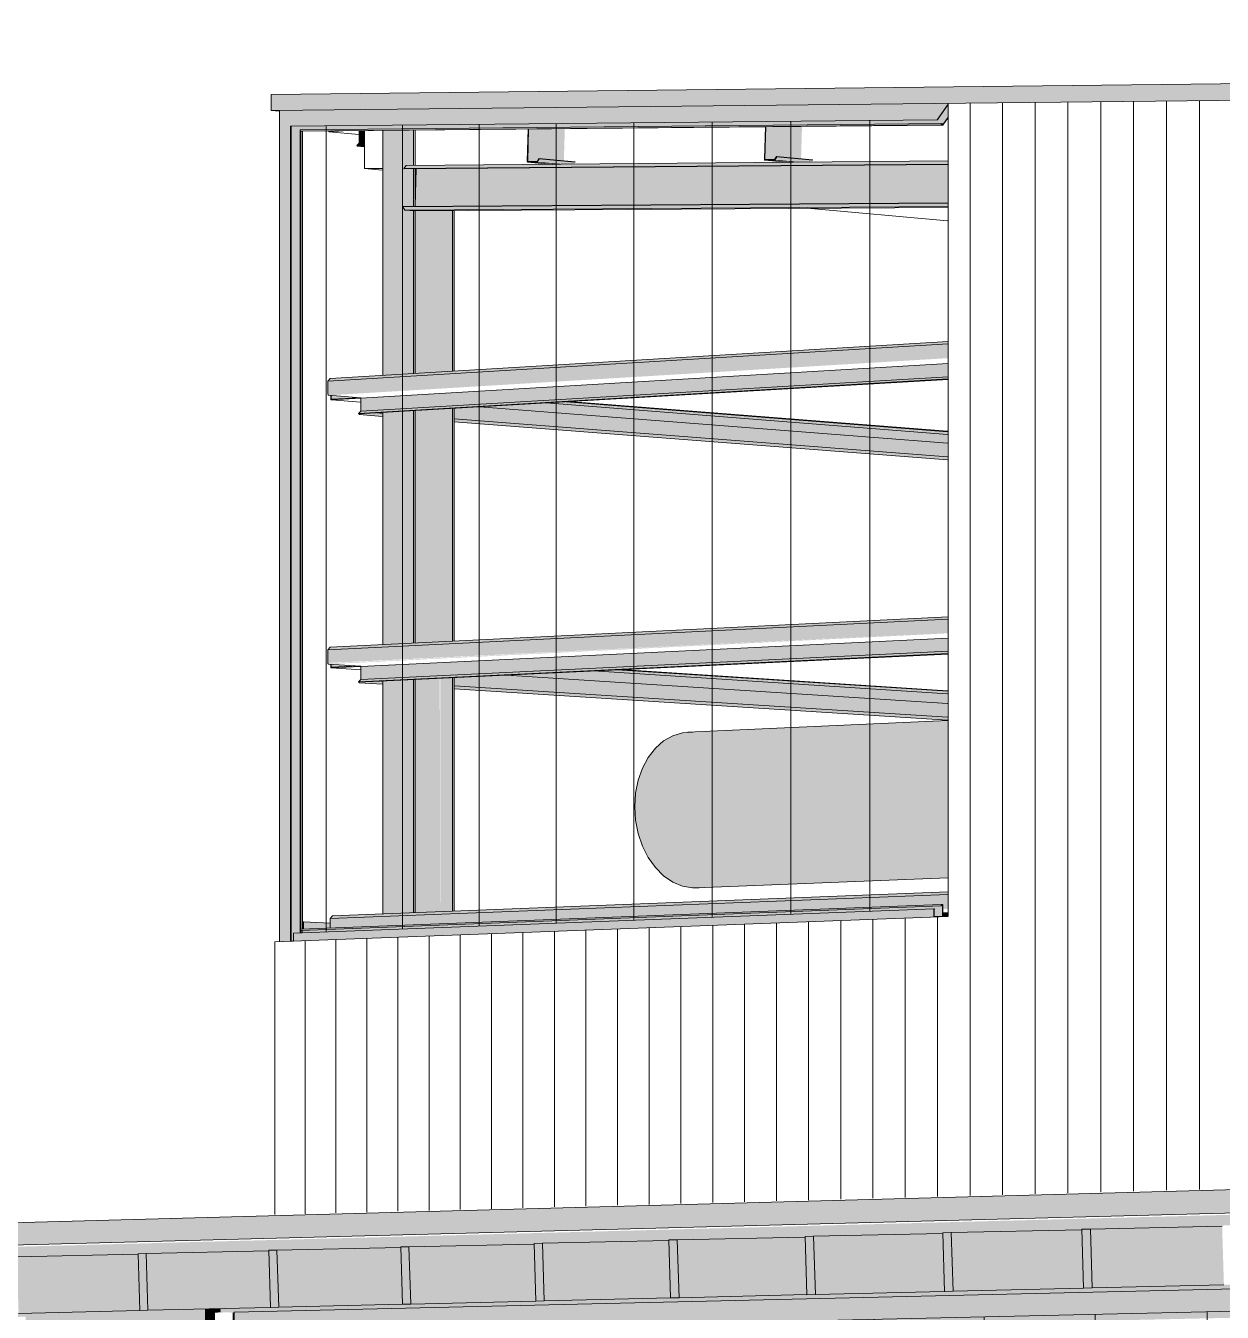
# Model space of a CAD drawing. Header units: inches. Extents: x 31213 to 31218, y -65 to 66.
# Drawn here: x 31213.5031 to 31213.5711, y 66.034 to 66.1072 of the extents above; entities that cross this region are included whole.
import ezdxf

# ---------------------------------------------------------------- set-up
doc = ezdxf.new("R2010")
doc.units = ezdxf.units.IN
doc.header["$MEASUREMENT"] = 0
for name, color, linetype, lineweight in [('A-CLNG', 13, 'Continuous', 13), ('A-GLAZ-CURT', 52, 'Continuous', 9), ('A-GLAZ-CWMG', 51, 'Continuous', 9), ('A-ROOF', 132, 'Continuous', 13), ('A-WALL', 113, 'Continuous', 13), ('A-WALL-PATT', 111, 'Continuous', 13), ('L-SITE-WALL', 31, 'Continuous', 13), ('M-HVAC-DUCT', 70, 'Continuous', 9), ('S-BEAM', 12, 'Continuous', 9), ('S-COLS', 52, 'Continuous', 9)]:
    doc.layers.add(name, color=color, linetype=linetype, lineweight=lineweight)

# ---------------------------------------------------------------- blocks, each defined once
blk = doc.blocks.new('FP_5-Looking North East')
at = {"layer": 'A-WALL-PATT', "lineweight": 9}
for p, q in [((31213.569764, 66.040992), (31213.569764, 66.102894)), ((31213.556723, 66.040636), (31213.556723, 66.102758)), ((31213.558572, 66.040687), (31213.558572, 66.102778)), ((31213.560425, 66.040737), (31213.560425, 66.102797)), ((31213.562284, 66.040788), (31213.562284, 66.102816)), ((31213.564147, 66.040839), (31213.564147, 66.102836)), ((31213.566014, 66.04089), (31213.566014, 66.102855)), ((31213.567887, 66.040941), (31213.567887, 66.102875)), ((31213.543906, 66.040286), (31213.543906, 66.056073)), ((31213.545724, 66.040336), (31213.545724, 66.056142)), ((31213.547545, 66.040385), (31213.547545, 66.056211)), ((31213.549372, 66.040435), (31213.549372, 66.056281)), ((31213.551203, 66.040485), (31213.551203, 66.056351)), ((31213.553038, 66.040535), (31213.553038, 66.05642)), ((31213.554878, 66.040586), (31213.554878, 66.05649)), ((31213.525976, 66.039796), (31213.525976, 66.055391)), ((31213.527749, 66.039845), (31213.527749, 66.055459)), ((31213.529527, 66.039893), (31213.529527, 66.055526)), ((31213.531309, 66.039942), (31213.531309, 66.055594)), ((31213.533095, 66.039991), (31213.533095, 66.055662)), ((31213.534886, 66.040039), (31213.534886, 66.05573)), ((31213.536681, 66.040089), (31213.536681, 66.055798)), ((31213.538481, 66.040138), (31213.538481, 66.055867)), ((31213.540285, 66.040187), (31213.540285, 66.055935)), ((31213.542093, 66.040236), (31213.542093, 66.056004)), ((31213.518925, 66.039603), (31213.518925, 66.055123)), ((31213.520681, 66.039651), (31213.520681, 66.05519)), ((31213.522442, 66.0397), (31213.522442, 66.055257)), ((31213.524207, 66.039748), (31213.524207, 66.055324))]:
    blk.add_line(p, q, dxfattribs=at)
blk = doc.blocks.new('FP_14-Looking North East')
at = {"layer": 'A-WALL-PATT', "lineweight": 9}
for p, q in [((31213.520121, 66.055638), (31213.520121, 66.101475)), ((31213.524456, 66.055794), (31213.524456, 66.101518)), ((31213.528818, 66.055961), (31213.528818, 66.101561)), ((31213.533206, 66.05613), (31213.533206, 66.101603)), ((31213.537621, 66.056299), (31213.537621, 66.101647)), ((31213.542062, 66.056469), (31213.542062, 66.10169)), ((31213.54653, 66.05664), (31213.54653, 66.101734)), ((31213.551026, 66.056813), (31213.551026, 66.101778))]:
    blk.add_line(p, q, dxfattribs=at)
blk = doc.blocks.new('FP_15-Looking North East')
at = {"layer": 'A-WALL-PATT', "lineweight": 9}
for p, q in [((31213.609497, 65.97002), (31213.609497, 66.034913)), ((31213.616249, 65.969889), (31213.616249, 66.035066)), ((31213.623061, 65.969756), (31213.623061, 66.035221)), ((31213.629934, 65.969623), (31213.629934, 66.035377)), ((31213.636867, 65.969488), (31213.636867, 66.035534)), ((31213.576599, 65.970661), (31213.576599, 66.034168)), ((31213.583066, 65.970535), (31213.583066, 66.034314)), ((31213.589588, 65.970408), (31213.589588, 66.034462)), ((31213.596167, 65.97028), (31213.596167, 66.034611)), ((31213.602803, 65.970151), (31213.602803, 66.034762)), ((31213.514847, 65.971258), (31213.514847, 66.033973)), ((31213.545077, 65.971274), (31213.545077, 66.033453)), ((31213.551276, 65.971153), (31213.551276, 66.033594)), ((31213.557527, 65.971032), (31213.557527, 66.033735)), ((31213.56383, 65.970909), (31213.56383, 66.033878)), ((31213.570188, 65.970785), (31213.570188, 66.034022)), ((31213.520794, 65.971747), (31213.520794, 66.032903)), ((31213.526789, 65.97163), (31213.526789, 66.033039)), ((31213.532835, 65.971512), (31213.532835, 66.033176)), ((31213.538931, 65.971394), (31213.538931, 66.033314))]:
    blk.add_line(p, q, dxfattribs=at)

msp = doc.modelspace()

# ---------------------------------------------------------------- hatches: boundary and pattern name
at = {"layer": 'A-CLNG', "lineweight": 5}
h = msp.add_hatch(color=256, dxfattribs=at)
h.paths.add_polyline_path([(31213.26506, 66.028131), (31213.316531, 66.029362), (31213.316531, 66.029538), (31213.26506, 66.028309), (31213.26506, 66.028188)], flags=0)
h.paths.add_polyline_path([(31213.26506, 66.031), (31213.274482, 66.031226), (31213.274481, 66.031246), (31213.476076, 66.036461), (31213.480454, 66.036553), (31213.480453, 66.036585), (31213.482981, 66.036641), (31213.487583, 66.036738), (31213.487582, 66.03677), (31213.489954, 66.036822), (31213.494784, 66.036924), (31213.494783, 66.036957), (31213.496996, 66.037006), (31213.502059, 66.037112), (31213.502058, 66.037145), (31213.506039, 66.037231), (31213.509409, 66.037302), (31213.509407, 66.037336), (31213.514794, 66.037451), (31213.516834, 66.037494), (31213.516833, 66.037528), (31213.523548, 66.037671), (31213.524336, 66.037688), (31213.524335, 66.037723), (31213.527925, 66.0378), (31213.531917, 66.037883), (31213.531916, 66.037919), (31213.53328, 66.03795), (31213.539576, 66.038081), (31213.539575, 66.038118), (31213.541055, 66.038151), (31213.547317, 66.038281), (31213.547316, 66.038319), (31213.548315, 66.038342), (31213.555139, 66.038483), (31213.555138, 66.038522), (31213.558561, 66.038595), (31213.563045, 66.038688), (31213.563044, 66.038726), (31213.563639, 66.038741), (31213.571035, 66.038894), (31213.571034, 66.038934), (31213.576064, 66.03904), (31213.579111, 66.039103), (31213.57911, 66.039143), (31213.584815, 66.039263), (31213.587275, 66.039314), (31213.58729, 66.039355), (31213.593566, 66.039487), (31213.595527, 66.039527), (31213.595526, 66.039568), (31213.596142, 66.039584), (31213.60387, 66.039742), (31213.603868, 66.039785), (31213.60449, 66.0398), (31213.612304, 66.03996), (31213.612303, 66.040003), (31213.61293, 66.040019), (31213.620831, 66.04018), (31213.62083, 66.040224), (31213.621463, 66.04024), (31213.629453, 66.040403), (31213.629452, 66.040448), (31213.632937, 66.040522), (31213.638172, 66.040628), (31213.638171, 66.040674), (31213.641685, 66.040748), (31213.646988, 66.040856), (31213.646987, 66.040903), (31213.647637, 66.040919), (31213.655904, 66.041086), (31213.655903, 66.041134), (31213.657331, 66.041166), (31213.657331, 66.041804), (31213.26506, 66.031478), (31213.26506, 66.031069)], flags=0)
h.paths.add_polyline_path([(31213.422944, 66.031844), (31213.503052, 66.033751), (31213.503052, 66.033954), (31213.422944, 66.032058), (31213.422944, 66.031984)], flags=0)
h.paths.add_polyline_path([(31213.514708, 66.033982), (31213.644378, 66.037061), (31213.644378, 66.037302), (31213.51414, 66.034217), (31213.514159, 66.033987), (31213.514708, 66.033998)], flags=0)
h.paths.add_polyline_path([(31213.839133, 66.042068), (31213.839866, 66.042085), (31213.839866, 66.04216), (31213.839133, 66.042143)], flags=0)
at = {"layer": 'A-GLAZ-CWMG', "lineweight": 5}
for points in [[(31213.518099, 66.101456), (31213.554849, 66.101815), (31213.555502, 66.102743), (31213.517479, 66.102347)], [(31213.517479, 66.055066), (31213.518099, 66.055089), (31213.518099, 66.101456), (31213.517479, 66.102347), (31213.517479, 66.055314)], [(31213.518751, 66.101182), (31213.555171, 66.101531), (31213.555474, 66.101962), (31213.555465, 66.10267), (31213.554846, 66.101812), (31213.518563, 66.101453)], [(31213.554849, 66.101815), (31213.554878, 66.101834), (31213.555215, 66.102336)], [(31213.518128, 66.055093), (31213.518271, 66.055112), (31213.518286, 66.055558), (31213.518751, 66.055576), (31213.518751, 66.101182), (31213.51856, 66.101457), (31213.518128, 66.101453), (31213.518128, 66.055106)], [(31213.518695, 66.101169), (31213.555087, 66.101518), (31213.555145, 66.101599), (31213.518641, 66.101247)], [(31213.518641, 66.055571), (31213.518695, 66.055573), (31213.518695, 66.101169), (31213.518641, 66.101247), (31213.518641, 66.056936)], [(31213.518272, 66.055096), (31213.554667, 66.05648), (31213.554667, 66.056952), (31213.518272, 66.055557), (31213.518272, 66.055314)], [(31213.518695, 66.055706), (31213.555087, 66.057105), (31213.555087, 66.057186), (31213.518695, 66.055785)], [(31213.518765, 66.055576), (31213.554681, 66.05693), (31213.554714, 66.056498), (31213.555157, 66.056501), (31213.555157, 66.057162), (31213.518765, 66.055762)], [(31213.520353, 66.056042), (31213.520353, 66.056102), (31213.518779, 66.056182), (31213.518779, 66.056122), (31213.520035, 66.056059)], [(31213.518816, 66.05579), (31213.51883, 66.055791), (31213.518816, 66.056184)], [(31213.51883, 66.055791), (31213.520353, 66.05585), (31213.520353, 66.056127), (31213.51883, 66.056204)], [(31213.518815, 66.055897), (31213.518815, 66.055917), (31213.518779, 66.055899)], [(31213.518779, 66.055789), (31213.518815, 66.05579), (31213.518815, 66.055896), (31213.518779, 66.055898)], [(31213.518099, 66.055092), (31213.518129, 66.055106), (31213.518099, 66.055105)], [(31213.514904, 66.032769), (31213.643518, 66.035685), (31213.643518, 66.03703), (31213.514904, 66.034005), (31213.514904, 66.033655)], [(31213.515585, 66.032433), (31213.643799, 66.035308), (31213.643799, 66.036967), (31213.643537, 66.036961), (31213.643517, 66.035682), (31213.515585, 66.032768)], [(31213.503054, 66.033214), (31213.513272, 66.033451), (31213.513272, 66.034196), (31213.503054, 66.033943), (31213.503054, 66.033599)], [(31213.513815, 66.033435), (31213.513815, 66.033979), (31213.51414, 66.033999), (31213.51414, 66.034217), (31213.513272, 66.034196), (31213.513272, 66.033451)]]:
    msp.add_hatch(color=256, dxfattribs=at).paths.add_polyline_path(points, flags=0)
h = msp.add_hatch(color=256, dxfattribs=at)
h.paths.add_polyline_path([(31213.518695, 66.055573), (31213.518765, 66.055576), (31213.518765, 66.055707), (31213.518695, 66.055705)], flags=0)
h.paths.add_polyline_path([(31213.518695, 66.055785), (31213.51878, 66.055788), (31213.51878, 66.101161), (31213.518695, 66.101161), (31213.518695, 66.056936)], flags=0)
at = {"layer": 'A-GLAZ-CWMG'}
h = msp.add_hatch(color=256, dxfattribs=at)
h.paths.add_polyline_path([(31213.554667, 66.056482), (31213.554682, 66.056513), (31213.554667, 66.056496)], flags=0)
h.paths.add_polyline_path([(31213.555157, 66.056501), (31213.555171, 66.056529), (31213.555157, 66.056513)], flags=0)
at = {"layer": 'A-ROOF', "lineweight": 5}
for points in [[(31213.516992, 66.102345), (31213.870658, 66.106026), (31213.870658, 66.107159), (31213.516992, 66.103255)], [(31213.246649, 66.031068), (31213.706076, 66.043221), (31213.706048, 66.043293), (31213.705933, 66.043311), (31213.705889, 66.043385), (31213.705889, 66.043518), (31213.705943, 66.043597), (31213.706025, 66.043608), (31213.70833, 66.043669), (31213.70831, 66.044707), (31213.246649, 66.032115)]]:
    msp.add_hatch(color=256, dxfattribs=at).paths.add_polyline_path(points, flags=0)
at = {"layer": 'M-HVAC-DUCT', "lineweight": 5}
for points in [[(31213.53766, 66.06275), (31213.555465, 66.063511), (31213.555461, 66.067645), (31213.540376, 66.066952), (31213.539824, 66.066787), (31213.539305, 66.066492), (31213.538836, 66.066078), (31213.53843, 66.065556), (31213.538094, 66.064922), (31213.537859, 66.064256), (31213.53771, 66.063518)], [(31213.540945, 66.058137), (31213.555461, 66.058711), (31213.555465, 66.063511), (31213.53766, 66.06275), (31213.53771, 66.061977), (31213.537859, 66.061222), (31213.538101, 66.060507), (31213.53843, 66.059856), (31213.538836, 66.059287), (31213.539305, 66.058819), (31213.539824, 66.058465), (31213.540376, 66.058235), (31213.540741, 66.058172)]]:
    msp.add_hatch(color=256, dxfattribs=at).paths.add_polyline_path(points, flags=0)
at = {"layer": 'S-BEAM', "lineweight": 5}
for points in [[(31213.545314, 66.099549), (31213.545617, 66.099568), (31213.545748, 66.099722), (31213.547116, 66.099595), (31213.54717, 66.101434), (31213.545119, 66.101422), (31213.545065, 66.099572), (31213.545287, 66.099551)], [(31213.522303, 66.10045), (31213.522303, 66.101196), (31213.522018, 66.101161), (31213.522018, 66.100476)], [(31213.531829, 66.099437), (31213.532121, 66.099456), (31213.53225, 66.099608), (31213.533637, 66.099482), (31213.53369, 66.101305), (31213.531632, 66.101278), (31213.531595, 66.099458), (31213.531802, 66.099439)], [(31213.522303, 66.100277), (31213.522303, 66.10045), (31213.522018, 66.100476), (31213.521892, 66.100314)], [(31213.524545, 66.099042), (31213.555472, 66.099292), (31213.555472, 66.099467), (31213.524665, 66.099214)], [(31213.525182, 66.096893), (31213.555471, 66.097093), (31213.555471, 66.099268), (31213.525244, 66.099018), (31213.52523, 66.09855)], [(31213.533418, 66.099286), (31213.53422, 66.099293), (31213.534287, 66.099402), (31213.532235, 66.099589), (31213.532122, 66.099404), (31213.533141, 66.099311)], [(31213.534287, 66.099402), (31213.534269, 66.099424), (31213.533944, 66.099433)], [(31213.54691, 66.099397), (31213.54771, 66.099404), (31213.547778, 66.099513), (31213.545733, 66.099702), (31213.545618, 66.099516), (31213.546633, 66.099422)], [(31213.547778, 66.099513), (31213.547759, 66.099536), (31213.547436, 66.099545)], [(31213.524592, 66.096675), (31213.555472, 66.096874), (31213.555472, 66.097072), (31213.524482, 66.096867)], [(31213.520219, 66.086956), (31213.555474, 66.089069), (31213.555473, 66.089206), (31213.520356, 66.087098)], [(31213.520219, 66.086206), (31213.555474, 66.088301), (31213.555474, 66.089069), (31213.520219, 66.086956)], [(31213.520263, 66.086144), (31213.555474, 66.088256), (31213.555474, 66.088301), (31213.520219, 66.086206), (31213.520232, 66.086163)], [(31213.522101, 66.085243), (31213.555471, 66.087201), (31213.555471, 66.087951), (31213.522101, 66.085976)], [(31213.555432, 66.083362), (31213.555432, 66.083414), (31213.528666, 66.085477), (31213.528456, 66.085465), (31213.540729, 66.084508)], [(31213.55543, 66.083922), (31213.555431, 66.084075), (31213.53376, 66.085779), (31213.532624, 66.085712), (31213.540727, 66.085076)], [(31213.555431, 66.084075), (31213.555431, 66.084099), (31213.54254, 66.085089)], [(31213.520219, 66.071672), (31213.555474, 66.073413), (31213.555473, 66.073553), (31213.520356, 66.071815)], [(31213.520219, 66.070922), (31213.555474, 66.072645), (31213.555474, 66.073413), (31213.520219, 66.071672)], [(31213.520263, 66.07086), (31213.555474, 66.072611), (31213.555474, 66.072645), (31213.520225, 66.070892), (31213.520241, 66.070869)], [(31213.522101, 66.069984), (31213.555471, 66.071592), (31213.555471, 66.072342), (31213.522101, 66.070718)], [(31213.555432, 66.068567), (31213.555432, 66.06862), (31213.530139, 66.070218), (31213.529883, 66.070206), (31213.549481, 66.068949)], [(31213.55543, 66.069168), (31213.555431, 66.069318), (31213.536664, 66.070535), (31213.535312, 66.070469), (31213.549479, 66.069553)], [(31213.555431, 66.069318), (31213.555431, 66.069342), (31213.549513, 66.069702)], [(31213.520356, 66.056392), (31213.555474, 66.057757), (31213.555473, 66.057901), (31213.520493, 66.056538)], [(31213.520356, 66.055642), (31213.555474, 66.056989), (31213.555474, 66.057757), (31213.520356, 66.056392)], [(31213.520357, 66.055637), (31213.555171, 66.056943), (31213.555171, 66.056912), (31213.555474, 66.056955), (31213.555474, 66.056989), (31213.520356, 66.055642)], [(31213.555169, 66.056502), (31213.555471, 66.05653), (31213.555471, 66.056733), (31213.555169, 66.056721), (31213.555169, 66.056514)], [(31213.555755, 66.035197), (31213.563159, 66.035376), (31213.563058, 66.038685), (31213.555654, 66.03853), (31213.55574, 66.03569)], [(31213.563665, 66.035385), (31213.571148, 66.035565), (31213.571047, 66.038892), (31213.563564, 66.038735), (31213.563656, 66.035689)], [(31213.524936, 66.034468), (31213.532033, 66.034639), (31213.531932, 66.037881), (31213.524834, 66.037731), (31213.52492, 66.034979)], [(31213.53252, 66.034647), (31213.539692, 66.03482), (31213.539591, 66.038079), (31213.532418, 66.037927), (31213.532504, 66.035161)], [(31213.540184, 66.034829), (31213.547432, 66.035004), (31213.547331, 66.038279), (31213.540083, 66.038126), (31213.540168, 66.035345)], [(31213.547929, 66.035012), (31213.555254, 66.035189), (31213.555153, 66.038481), (31213.547827, 66.038327), (31213.547913, 66.035532)], [(31213.502647, 66.03394), (31213.509527, 66.034106), (31213.509425, 66.037299), (31213.502544, 66.037153), (31213.502631, 66.034444)], [(31213.51, 66.034114), (31213.516952, 66.034282), (31213.51685, 66.037491), (31213.509898, 66.037344), (31213.509939, 66.036051)], [(31213.51743, 66.03429), (31213.524454, 66.034459), (31213.524352, 66.037685), (31213.517327, 66.037536), (31213.517414, 66.034799)]]:
    msp.add_hatch(color=256, dxfattribs=at).paths.add_polyline_path(points, flags=0)
h = msp.add_hatch(color=256, dxfattribs=at)
h.paths.add_polyline_path([(31213.521892, 66.100314), (31213.522018, 66.100476), (31213.521994, 66.10049), (31213.521876, 66.10034)], flags=0)
h.paths.add_polyline_path([(31213.520306, 66.10113), (31213.520889, 66.101182), (31213.520306, 66.101162)], flags=0)
h = msp.add_hatch(color=256, dxfattribs=at)
h.paths.add_polyline_path([(31213.531595, 66.0994), (31213.532122, 66.099404), (31213.532112, 66.099439), (31213.531595, 66.099435)], flags=0)
h.paths.add_polyline_path([(31213.531555, 66.099459), (31213.531579, 66.099459), (31213.531598, 66.10095)], flags=0)
h = msp.add_hatch(color=256, dxfattribs=at)
h.paths.add_polyline_path([(31213.54508, 66.099511), (31213.545618, 66.099516), (31213.545607, 66.099551), (31213.545081, 66.099547)], flags=0)
h.paths.add_polyline_path([(31213.54504, 66.099572), (31213.545065, 66.099572), (31213.54508, 66.100947)], flags=0)
h = msp.add_hatch(color=256, dxfattribs=at)
h.paths.add_polyline_path([(31213.521974, 66.085111), (31213.523339, 66.085191), (31213.523339, 66.085316), (31213.522101, 66.085243)], flags=0)
h.paths.add_polyline_path([(31213.52509, 66.085293), (31213.555472, 66.087073), (31213.555471, 66.087201), (31213.52509, 66.085418)], flags=0)
h = msp.add_hatch(color=256, dxfattribs=at)
h.paths.add_polyline_path([(31213.55543, 66.083415), (31213.55543, 66.083922), (31213.532624, 66.085712), (31213.528843, 66.085489), (31213.540727, 66.084562)], flags=0)
h.paths.add_polyline_path([(31213.520578, 66.085925), (31213.521916, 66.086015), (31213.520408, 66.086133), (31213.520425, 66.085937)], flags=0)
h = msp.add_hatch(color=256, dxfattribs=at)
h.paths.add_polyline_path([(31213.522113, 66.085244), (31213.522137, 66.085245), (31213.522113, 66.085255)], flags=0)
h.paths.add_polyline_path([(31213.520425, 66.085881), (31213.522082, 66.086002), (31213.52188, 66.086002), (31213.520425, 66.085916)], flags=0)
h.paths.add_polyline_path([(31213.520384, 66.085938), (31213.520408, 66.085938), (31213.520384, 66.086002)], flags=0)
h = msp.add_hatch(color=256, dxfattribs=at)
h.paths.add_polyline_path([(31213.555432, 66.082636), (31213.555432, 66.083362), (31213.528456, 66.085465), (31213.527397, 66.085403), (31213.527397, 66.084803), (31213.540729, 66.083773)], flags=0)
h.paths.add_polyline_path([(31213.523337, 66.085117), (31213.523337, 66.085163), (31213.523225, 66.085125)], flags=0)
h = msp.add_hatch(color=256, dxfattribs=at)
h.paths.add_polyline_path([(31213.555432, 66.082472), (31213.555432, 66.082636), (31213.527397, 66.084803), (31213.527397, 66.084634), (31213.540729, 66.083606)], flags=0)
h.paths.add_polyline_path([(31213.523337, 66.084947), (31213.523337, 66.085117), (31213.522999, 66.085143), (31213.522037, 66.085083), (31213.522011, 66.08505), (31213.523225, 66.084956)], flags=0)
h = msp.add_hatch(color=256, dxfattribs=at)
h.paths.add_polyline_path([(31213.521974, 66.06985), (31213.523339, 66.069916), (31213.523339, 66.070044), (31213.522101, 66.069984)], flags=0)
h.paths.add_polyline_path([(31213.52509, 66.07), (31213.555472, 66.071461), (31213.555471, 66.071592), (31213.52509, 66.070128)], flags=0)
h = msp.add_hatch(color=256, dxfattribs=at)
h.paths.add_polyline_path([(31213.55543, 66.068621), (31213.55543, 66.069168), (31213.535312, 66.070469), (31213.530362, 66.07023), (31213.549479, 66.069003)], flags=0)
h.paths.add_polyline_path([(31213.520615, 66.070688), (31213.521821, 66.07076), (31213.520408, 66.070851), (31213.520425, 66.0707)], flags=0)
h = msp.add_hatch(color=256, dxfattribs=at)
h.paths.add_polyline_path([(31213.522113, 66.069985), (31213.522137, 66.069986), (31213.522113, 66.070702)], flags=0)
h.paths.add_polyline_path([(31213.520425, 66.070644), (31213.521964, 66.07075), (31213.521754, 66.070743), (31213.520425, 66.070678)], flags=0)
h = msp.add_hatch(color=256, dxfattribs=at)
h.paths.add_polyline_path([(31213.555432, 66.067841), (31213.555432, 66.068567), (31213.529883, 66.070206), (31213.527397, 66.070085), (31213.527397, 66.06962), (31213.549481, 66.068219)], flags=0)
h.paths.add_polyline_path([(31213.523337, 66.069878), (31213.523337, 66.069888), (31213.523243, 66.069884)], flags=0)
h = msp.add_hatch(color=256, dxfattribs=at)
h.paths.add_polyline_path([(31213.555432, 66.06768), (31213.555432, 66.067841), (31213.527397, 66.06962), (31213.527397, 66.069454), (31213.549481, 66.068057)], flags=0)
h.paths.add_polyline_path([(31213.523337, 66.069711), (31213.523337, 66.069878), (31213.523225, 66.069883), (31213.522011, 66.069795), (31213.523225, 66.069718)], flags=0)
at = {"layer": 'S-BEAM'}
for points in [[(31213.555266, 66.035186), (31213.555755, 66.035197), (31213.555654, 66.03853), (31213.555165, 66.038517), (31213.55524, 66.036046)], [(31213.563171, 66.035373), (31213.563665, 66.035385), (31213.563564, 66.038735), (31213.56307, 66.038722), (31213.563151, 66.036045)], [(31213.532046, 66.034636), (31213.53252, 66.034647), (31213.532418, 66.037927), (31213.531945, 66.037915), (31213.532003, 66.036048)], [(31213.539705, 66.034817), (31213.540184, 66.034829), (31213.540083, 66.038126), (31213.539604, 66.038114), (31213.539667, 66.036048)], [(31213.547445, 66.035001), (31213.547929, 66.035012), (31213.547827, 66.038327), (31213.547343, 66.038314), (31213.547413, 66.036047)], [(31213.509541, 66.034103), (31213.51, 66.034114), (31213.509898, 66.037344), (31213.509439, 66.037332), (31213.509479, 66.036051)], [(31213.516965, 66.034279), (31213.51743, 66.03429), (31213.517327, 66.037536), (31213.516863, 66.037524), (31213.51691, 66.03605)], [(31213.524467, 66.034457), (31213.524936, 66.034468), (31213.524834, 66.037731), (31213.524365, 66.037719), (31213.524417, 66.036049)]]:
    msp.add_hatch(color=256, dxfattribs=at).paths.add_polyline_path(points, flags=0)
at = {"layer": 'S-COLS', "lineweight": 5}
h = msp.add_hatch(color=256, dxfattribs=at)
h.paths.add_polyline_path([(31213.523339, 66.05665), (31213.52509, 66.056718), (31213.52509, 66.070889), (31213.523339, 66.070804), (31213.523339, 66.056936)], flags=0)
h.paths.add_polyline_path([(31213.523339, 66.071964), (31213.52509, 66.072051), (31213.52509, 66.08618), (31213.523339, 66.086076), (31213.523339, 66.072128)], flags=0)
h.paths.add_polyline_path([(31213.523339, 66.087278), (31213.52509, 66.087383), (31213.52509, 66.096631), (31213.524591, 66.096675), (31213.524502, 66.096888), (31213.52509, 66.096892), (31213.52509, 66.099023), (31213.524544, 66.099043), (31213.524676, 66.099215), (31213.52509, 66.099218), (31213.52509, 66.101223), (31213.523339, 66.101182), (31213.523339, 66.088943)], flags=0)
h = msp.add_hatch(color=256, dxfattribs=at)
h.paths.add_polyline_path([(31213.52509, 66.056718), (31213.525193, 66.056722), (31213.525193, 66.069977), (31213.52509, 66.069972), (31213.52509, 66.056936)], flags=0)
h.paths.add_polyline_path([(31213.52509, 66.072051), (31213.525193, 66.072056), (31213.525193, 66.085271), (31213.52509, 66.085243), (31213.52509, 66.072128)], flags=0)
h.paths.add_polyline_path([(31213.52509, 66.087383), (31213.525193, 66.08739), (31213.525176, 66.096626), (31213.52509, 66.096625), (31213.52509, 66.088942)], flags=0)
h.paths.add_polyline_path([(31213.52509, 66.096892), (31213.525182, 66.096893), (31213.525193, 66.097293), (31213.525176, 66.099023), (31213.52509, 66.099018), (31213.52509, 66.098551)], flags=0)
h = msp.add_hatch(color=256, dxfattribs=at)
h.paths.add_polyline_path([(31213.525192, 66.056722), (31213.526291, 66.056765), (31213.526291, 66.07003), (31213.525192, 66.069977), (31213.525192, 66.056936)], flags=0)
h.paths.add_polyline_path([(31213.525192, 66.072056), (31213.526291, 66.072129), (31213.526291, 66.085336), (31213.525192, 66.085243), (31213.525192, 66.072128)], flags=0)
h.paths.add_polyline_path([(31213.525192, 66.08739), (31213.526291, 66.087456), (31213.526291, 66.096634), (31213.525192, 66.096626), (31213.525192, 66.088943)], flags=0)
h.paths.add_polyline_path([(31213.525192, 66.097293), (31213.525241, 66.098982), (31213.525192, 66.098986), (31213.525192, 66.098551)], flags=0)
h = msp.add_hatch(color=256, dxfattribs=at)
h.paths.add_polyline_path([(31213.526291, 66.056765), (31213.526607, 66.056778), (31213.526584, 66.070045), (31213.526291, 66.07003), (31213.526291, 66.056936)], flags=0)
h.paths.add_polyline_path([(31213.526291, 66.072111), (31213.526607, 66.072129), (31213.526607, 66.085355), (31213.526291, 66.085336), (31213.526291, 66.072129)], flags=0)
h.paths.add_polyline_path([(31213.526291, 66.087456), (31213.526607, 66.087476), (31213.526607, 66.096636), (31213.526291, 66.096626), (31213.526291, 66.088943)], flags=0)
h = msp.add_hatch(color=256, dxfattribs=at)
h.paths.add_polyline_path([(31213.526607, 66.056778), (31213.527299, 66.056805), (31213.527299, 66.070079), (31213.526607, 66.070046), (31213.526607, 66.056936)], flags=0)
h.paths.add_polyline_path([(31213.526607, 66.072127), (31213.527299, 66.072161), (31213.527299, 66.085395), (31213.526607, 66.085355), (31213.526607, 66.072129)], flags=0)
h.paths.add_polyline_path([(31213.526607, 66.087476), (31213.527299, 66.087517), (31213.527299, 66.09664), (31213.526607, 66.096626), (31213.526607, 66.088943)], flags=0)
h = msp.add_hatch(color=256, dxfattribs=at)
h.paths.add_polyline_path([(31213.527299, 66.056805), (31213.527401, 66.056809), (31213.527401, 66.070084), (31213.527299, 66.070079), (31213.527299, 66.056936)], flags=0)
h.paths.add_polyline_path([(31213.527299, 66.072161), (31213.527401, 66.072166), (31213.527401, 66.085401), (31213.527299, 66.085395), (31213.527299, 66.074531)], flags=0)
h.paths.add_polyline_path([(31213.527299, 66.087517), (31213.527401, 66.087523), (31213.527401, 66.096641), (31213.527299, 66.096626), (31213.527299, 66.088943)], flags=0)
h = msp.add_hatch(color=256, dxfattribs=at)
h.paths.add_polyline_path([(31213.52629, 66.056765), (31213.526297, 66.056765), (31213.52629, 66.056936)], flags=0)
h.paths.add_polyline_path([(31213.52629, 66.072111), (31213.526296, 66.072129), (31213.52629, 66.072129)], flags=0)
h.paths.add_polyline_path([(31213.52629, 66.087457), (31213.526294, 66.087457), (31213.52629, 66.088943)], flags=0)

# ---------------------------------------------------------------- linework, layer by layer
at = {"layer": 'A-CLNG'}
for p, q in [((31213.522303, 66.099041), (31213.522303, 66.101196)), ((31213.523339, 66.099049), (31213.522303, 66.099041)), ((31213.522303, 66.099041), (31213.523337, 66.098948)), ((31213.547459, 66.096781), (31213.555432, 66.096065))]:
    msp.add_line(p, q, dxfattribs=at)
at = {"layer": 'A-GLAZ-CWMG'}
for p, q in [((31213.517479, 66.102347), (31213.517479, 66.055068)), ((31213.554849, 66.101815), (31213.555474, 66.102704)), ((31213.555474, 66.102682), (31213.554878, 66.101834)), ((31213.554849, 66.101815), (31213.518099, 66.101456)), ((31213.518099, 66.101456), (31213.518129, 66.101453)), ((31213.518129, 66.101453), (31213.518099, 66.101456)), ((31213.518099, 66.101456), (31213.518099, 66.055105)), ((31213.518129, 66.101453), (31213.518129, 66.055106)), ((31213.555145, 66.101599), (31213.518641, 66.101247)), ((31213.555087, 66.101518), (31213.518695, 66.101169)), ((31213.555171, 66.10151), (31213.51878, 66.101161)), ((31213.554878, 66.101812), (31213.554849, 66.101815)), ((31213.554878, 66.101834), (31213.554893, 66.101833)), ((31213.554893, 66.101833), (31213.554878, 66.101812)), ((31213.555087, 66.101518), (31213.555145, 66.101599)), ((31213.555171, 66.10151), (31213.555087, 66.101518)), ((31213.555171, 66.101531), (31213.555097, 66.101531)), ((31213.55516, 66.101598), (31213.555117, 66.101537)), ((31213.555117, 66.101537), (31213.555171, 66.101531)), ((31213.555145, 66.101599), (31213.55516, 66.101598)), ((31213.555171, 66.101531), (31213.555474, 66.101962)), ((31213.555474, 66.101939), (31213.555171, 66.10151)), ((31213.518641, 66.101247), (31213.518641, 66.055571)), ((31213.518695, 66.101169), (31213.51878, 66.101161)), ((31213.51878, 66.101161), (31213.518695, 66.101169)), ((31213.518695, 66.101169), (31213.518695, 66.055573)), ((31213.51878, 66.101161), (31213.51878, 66.055788)), ((31213.518272, 66.055557), (31213.554667, 66.056952)), ((31213.518695, 66.055785), (31213.555087, 66.057186)), ((31213.518695, 66.055706), (31213.555087, 66.057105)), ((31213.554697, 66.056951), (31213.554667, 66.056952)), ((31213.554667, 66.056952), (31213.554667, 66.056496)), ((31213.554682, 66.056499), (31213.554682, 66.056931)), ((31213.554682, 66.056931), (31213.554697, 66.056931)), ((31213.554697, 66.056931), (31213.554697, 66.056951)), ((31213.555171, 66.057181), (31213.555087, 66.057186)), ((31213.555087, 66.057186), (31213.555087, 66.057105)), ((31213.555087, 66.057178), (31213.555171, 66.057181)), ((31213.555087, 66.057159), (31213.555157, 66.057162)), ((31213.555087, 66.057105), (31213.555102, 66.057104)), ((31213.555102, 66.057104), (31213.555102, 66.057165)), ((31213.555102, 66.057165), (31213.555157, 66.057162)), ((31213.555157, 66.057162), (31213.555157, 66.056515)), ((31213.555171, 66.056515), (31213.555171, 66.057181)), ((31213.51883, 66.056204), (31213.518779, 66.056202)), ((31213.518779, 66.0562), (31213.51883, 66.056198)), ((31213.518779, 66.056183), (31213.518816, 66.056184)), ((31213.518779, 66.056182), (31213.518816, 66.05618)), ((31213.518779, 66.056122), (31213.518817, 66.05612)), ((31213.518816, 66.056184), (31213.518816, 66.05579)), ((31213.51883, 66.055791), (31213.51883, 66.056204)), ((31213.51883, 66.056204), (31213.520353, 66.056127)), ((31213.554863, 66.05649), (31213.554714, 66.056498)), ((31213.518272, 66.055112), (31213.518272, 66.055557)), ((31213.518695, 66.055706), (31213.518695, 66.055785)), ((31213.51871, 66.055705), (31213.518695, 66.055706)), ((31213.518765, 66.055576), (31213.518765, 66.055709)), ((31213.518779, 66.055919), (31213.518821, 66.055917)), ((31213.518779, 66.055899), (31213.518821, 66.055897)), ((31213.514904, 66.034005), (31213.643518, 66.03703)), ((31213.514904, 66.032769), (31213.643518, 66.035685)), ((31213.513272, 66.034196), (31213.513272, 66.033451)), ((31213.514904, 66.032769), (31213.514904, 66.034005))]:
    msp.add_line(p, q, dxfattribs=at)
at = {"layer": 'A-ROOF'}
for p, q in [((31213.516992, 66.103255), (31213.870658, 66.107159)), ((31213.870658, 66.106026), (31213.516992, 66.102345)), ((31213.516992, 66.102345), (31213.516992, 66.103255)), ((31213.516992, 66.102345), (31213.517478, 66.1023)), ((31213.246649, 66.032115), (31213.70833, 66.044708)), ((31213.706079, 66.04319), (31213.246649, 66.031068))]:
    msp.add_line(p, q, dxfattribs=at)
at = {"layer": 'A-WALL'}
for p, q in [((31213.554714, 66.056498), (31213.555474, 66.056527)), ((31213.518146, 66.055107), (31213.518271, 66.055112))]:
    msp.add_line(p, q, dxfattribs=at)
at = {"layer": 'L-SITE-WALL'}
for p, q in [((31213.555474, 66.102745), (31213.555474, 66.056526)), ((31213.555474, 66.056513), (31213.517211, 66.055058)), ((31213.517211, 66.055058), (31213.517211, 66.039557))]:
    msp.add_line(p, q, dxfattribs=at)
at = {"layer": 'M-HVAC-DUCT'}
for p, q in [((31213.540685, 66.066986), (31213.555462, 66.067659)), ((31213.555462, 66.0587), (31213.541172, 66.058136)), ((31213.541318, 66.058146), (31213.540945, 66.058137))]:
    msp.add_line(p, q, dxfattribs=at)
for points in [[(31213.53766, 66.06275, 0), (31213.53771, 66.063518, 0), (31213.537859, 66.064256, 0), (31213.538101, 66.064943, 0), (31213.53843, 66.065556, 0), (31213.538836, 66.066078, 0), (31213.539305, 66.066492, 0), (31213.539824, 66.066787, 0), (31213.540376, 66.066952, 0), (31213.540945, 66.066984, 0)], [(31213.540945, 66.058137, 0), (31213.540376, 66.058235, 0), (31213.539824, 66.058465, 0), (31213.539305, 66.058819, 0), (31213.538836, 66.059287, 0), (31213.53843, 66.059856, 0), (31213.538101, 66.060507, 0), (31213.537859, 66.061222, 0), (31213.53771, 66.061977, 0), (31213.53766, 66.06275, 0)]]:
    msp.add_polyline3d(points, dxfattribs=at)
at = {"layer": 'S-BEAM'}
for p, q in [((31213.545094, 66.101422), (31213.54504, 66.099572)), ((31213.545065, 66.099572), (31213.545119, 66.101422)), ((31213.520298, 66.101167), (31213.520292, 66.101175)), ((31213.521991, 66.100975), (31213.520302, 66.10113)), ((31213.520306, 66.101164), (31213.520304, 66.101164)), ((31213.520306, 66.10113), (31213.52109, 66.101184)), ((31213.520515, 66.101179), (31213.520306, 66.101164)), ((31213.520433, 66.101173), (31213.520385, 66.101178)), ((31213.521994, 66.101193), (31213.521994, 66.10049)), ((31213.522018, 66.100476), (31213.522018, 66.101193)), ((31213.531608, 66.101293), (31213.531555, 66.099459)), ((31213.531579, 66.099459), (31213.531632, 66.101293)), ((31213.521994, 66.10049), (31213.521876, 66.10034)), ((31213.521876, 66.10034), (31213.521892, 66.100314)), ((31213.521892, 66.100314), (31213.522018, 66.100476)), ((31213.522303, 66.100277), (31213.521892, 66.100314)), ((31213.522018, 66.100476), (31213.522303, 66.10045)), ((31213.555472, 66.099292), (31213.524545, 66.099042)), ((31213.555472, 66.099267), (31213.524565, 66.099018)), ((31213.524665, 66.099214), (31213.555472, 66.099467)), ((31213.532978, 66.099274), (31213.531592, 66.0994)), ((31213.532112, 66.099439), (31213.531595, 66.099435)), ((31213.531595, 66.0994), (31213.532122, 66.099404)), ((31213.532217, 66.099611), (31213.532112, 66.099439)), ((31213.532122, 66.099404), (31213.532235, 66.099589)), ((31213.532122, 66.099404), (31213.533418, 66.099286)), ((31213.532235, 66.099589), (31213.532217, 66.099611)), ((31213.532217, 66.099611), (31213.534269, 66.099424)), ((31213.532235, 66.099589), (31213.534287, 66.099402)), ((31213.546461, 66.099384), (31213.545078, 66.099512)), ((31213.54508, 66.099511), (31213.545618, 66.099516)), ((31213.545607, 66.099551), (31213.545081, 66.099547)), ((31213.545714, 66.099725), (31213.545607, 66.099551)), ((31213.545618, 66.099516), (31213.545733, 66.099702)), ((31213.545618, 66.099516), (31213.54691, 66.099397)), ((31213.545733, 66.099702), (31213.545714, 66.099725)), ((31213.545714, 66.099725), (31213.547759, 66.099536)), ((31213.545733, 66.099702), (31213.547778, 66.099513)), ((31213.524545, 66.099042), (31213.524665, 66.099214)), ((31213.524565, 66.099018), (31213.524545, 66.099042)), ((31213.525182, 66.096893), (31213.525244, 66.099024)), ((31213.555472, 66.097072), (31213.524482, 66.096867)), ((31213.555472, 66.097092), (31213.524503, 66.096888)), ((31213.524482, 66.096867), (31213.524503, 66.096888)), ((31213.524592, 66.096675), (31213.524482, 66.096867)), ((31213.555472, 66.096874), (31213.524592, 66.096675)), ((31213.525156, 66.096625), (31213.524592, 66.096675)), ((31213.525159, 66.096625), (31213.525156, 66.096625)), ((31213.555472, 66.09682), (31213.525159, 66.096625)), ((31213.520219, 66.086956), (31213.555474, 66.089069)), ((31213.520356, 66.087098), (31213.555473, 66.089206)), ((31213.522101, 66.085976), (31213.555471, 66.087951)), ((31213.520219, 66.086956), (31213.520356, 66.087098)), ((31213.520219, 66.086206), (31213.520219, 66.086956)), ((31213.521974, 66.085111), (31213.555472, 66.087073)), ((31213.52199, 66.085083), (31213.555472, 66.087044)), ((31213.522101, 66.085243), (31213.555471, 66.087201)), ((31213.522083, 66.086002), (31213.520263, 66.086144)), ((31213.520384, 66.086135), (31213.520384, 66.085938)), ((31213.520408, 66.085938), (31213.520408, 66.086133)), ((31213.520578, 66.085925), (31213.520408, 66.085938)), ((31213.522099, 66.085751), (31213.520421, 66.085881)), ((31213.520425, 66.085916), (31213.520423, 66.085916)), ((31213.521995, 66.086009), (31213.520425, 66.085916)), ((31213.520425, 66.085881), (31213.522095, 66.08598)), ((31213.522101, 66.085243), (31213.522101, 66.085976)), ((31213.528847, 66.085488), (31213.555432, 66.083414)), ((31213.55543, 66.083922), (31213.532624, 66.085712)), ((31213.555431, 66.084075), (31213.53376, 66.085779)), ((31213.555431, 66.084099), (31213.533934, 66.085789)), ((31213.521974, 66.085111), (31213.522101, 66.085243)), ((31213.52199, 66.085083), (31213.521974, 66.085111)), ((31213.521995, 66.085075), (31213.522011, 66.08505)), ((31213.522011, 66.08505), (31213.522039, 66.085086)), ((31213.523337, 66.084947), (31213.522011, 66.08505)), ((31213.522999, 66.085143), (31213.523337, 66.085117)), ((31213.527397, 66.084803), (31213.555432, 66.082636)), ((31213.555432, 66.082472), (31213.527397, 66.084634)), ((31213.520219, 66.071672), (31213.555474, 66.073413)), ((31213.520356, 66.071815), (31213.555473, 66.073553)), ((31213.522101, 66.070718), (31213.555471, 66.072342)), ((31213.520219, 66.071672), (31213.520356, 66.071815)), ((31213.520219, 66.070922), (31213.520219, 66.071672)), ((31213.521974, 66.06985), (31213.555472, 66.071461)), ((31213.52199, 66.069823), (31213.555472, 66.071432)), ((31213.522101, 66.069984), (31213.555471, 66.071592)), ((31213.522083, 66.070743), (31213.520263, 66.07086)), ((31213.520384, 66.070852), (31213.520384, 66.070701)), ((31213.520384, 66.070701), (31213.52039, 66.070672)), ((31213.520408, 66.070701), (31213.520408, 66.070851)), ((31213.520411, 66.070689), (31213.520408, 66.070701)), ((31213.520615, 66.070688), (31213.520408, 66.070701)), ((31213.521941, 66.070752), (31213.520425, 66.070678)), ((31213.520425, 66.070644), (31213.522095, 66.070725)), ((31213.522101, 66.069984), (31213.522101, 66.070718)), ((31213.520417, 66.070681), (31213.520411, 66.070689)), ((31213.522099, 66.070536), (31213.520422, 66.070644)), ((31213.520422, 66.070644), (31213.520425, 66.070644)), ((31213.520425, 66.070678), (31213.520424, 66.070678)), ((31213.521974, 66.06985), (31213.522101, 66.069984)), ((31213.530366, 66.070229), (31213.555432, 66.06862)), ((31213.55543, 66.069168), (31213.535312, 66.070469)), ((31213.555431, 66.069318), (31213.536664, 66.070535)), ((31213.555431, 66.069342), (31213.536879, 66.070545)), ((31213.52199, 66.069823), (31213.521974, 66.06985)), ((31213.521995, 66.069821), (31213.522011, 66.069795)), ((31213.523337, 66.069711), (31213.522011, 66.069795)), ((31213.523243, 66.069884), (31213.523337, 66.069878)), ((31213.527397, 66.06962), (31213.555432, 66.067841)), ((31213.555432, 66.06768), (31213.527397, 66.069454)), ((31213.520356, 66.056392), (31213.555474, 66.057757)), ((31213.520493, 66.056538), (31213.555473, 66.057901)), ((31213.520356, 66.056392), (31213.520493, 66.056538)), ((31213.520356, 66.055849), (31213.520356, 66.056392)), ((31213.555163, 66.056721), (31213.555471, 66.056733)), ((31213.555654, 66.03853), (31213.555165, 66.038517)), ((31213.555165, 66.038517), (31213.555266, 66.035186)), ((31213.555654, 66.03853), (31213.563059, 66.038685)), ((31213.555755, 66.035197), (31213.555654, 66.03853)), ((31213.563564, 66.038735), (31213.56307, 66.038722)), ((31213.56307, 66.038722), (31213.563171, 66.035373)), ((31213.563564, 66.038735), (31213.571049, 66.038892)), ((31213.563665, 66.035385), (31213.563564, 66.038735)), ((31213.524834, 66.037731), (31213.531933, 66.037881)), ((31213.532418, 66.037927), (31213.531945, 66.037915)), ((31213.531945, 66.037915), (31213.532046, 66.034636)), ((31213.532418, 66.037927), (31213.539592, 66.038079)), ((31213.53252, 66.034647), (31213.532418, 66.037927)), ((31213.540083, 66.038126), (31213.539604, 66.038114)), ((31213.539604, 66.038114), (31213.539705, 66.034817)), ((31213.540083, 66.038126), (31213.547332, 66.038279)), ((31213.540184, 66.034829), (31213.540083, 66.038126)), ((31213.547827, 66.038327), (31213.547343, 66.038314)), ((31213.547343, 66.038314), (31213.547445, 66.035001)), ((31213.547827, 66.038327), (31213.555154, 66.038481)), ((31213.547929, 66.035012), (31213.547827, 66.038327)), ((31213.502544, 66.037153), (31213.509426, 66.037299)), ((31213.509898, 66.037344), (31213.509439, 66.037332)), ((31213.509439, 66.037332), (31213.509541, 66.034103)), ((31213.509898, 66.037344), (31213.516851, 66.037491)), ((31213.51, 66.034114), (31213.509898, 66.037344)), ((31213.517327, 66.037536), (31213.516863, 66.037524)), ((31213.516863, 66.037524), (31213.516965, 66.034279)), ((31213.517327, 66.037536), (31213.524353, 66.037685)), ((31213.51743, 66.03429), (31213.517327, 66.037536)), ((31213.524834, 66.037731), (31213.524365, 66.037719)), ((31213.524365, 66.037719), (31213.524467, 66.034457)), ((31213.524936, 66.034468), (31213.524834, 66.037731)), ((31213.547432, 66.035004), (31213.540184, 66.034829)), ((31213.547445, 66.035001), (31213.547929, 66.035012)), ((31213.555254, 66.035189), (31213.547929, 66.035012)), ((31213.555266, 66.035186), (31213.555755, 66.035197)), ((31213.563159, 66.035376), (31213.555755, 66.035197)), ((31213.563171, 66.035373), (31213.563665, 66.035385)), ((31213.571148, 66.035565), (31213.563665, 66.035385)), ((31213.509541, 66.034103), (31213.51, 66.034114)), ((31213.516952, 66.034282), (31213.51, 66.034114)), ((31213.516965, 66.034279), (31213.51743, 66.03429)), ((31213.524454, 66.034459), (31213.51743, 66.03429)), ((31213.524467, 66.034457), (31213.524936, 66.034468)), ((31213.532033, 66.034639), (31213.524936, 66.034468)), ((31213.532046, 66.034636), (31213.53252, 66.034647)), ((31213.539692, 66.03482), (31213.53252, 66.034647)), ((31213.539705, 66.034817), (31213.540184, 66.034829)), ((31213.509527, 66.034106), (31213.502647, 66.03394))]:
    msp.add_line(p, q, dxfattribs=at)
for points in [[(31213.520265, 66.101186, 0), (31213.520271, 66.101157, 0), (31213.520286, 66.101136, 0), (31213.520306, 66.10113, 0)], [(31213.531555, 66.099459, 0), (31213.531559, 66.099429, 0), (31213.531574, 66.099407, 0), (31213.531595, 66.0994, 0)], [(31213.531595, 66.099435, 0), (31213.531586, 66.099438, 0), (31213.531581, 66.099447, 0), (31213.531579, 66.099459, 0)], [(31213.54504, 66.099572, 0), (31213.545045, 66.099541, 0), (31213.545059, 66.099519, 0), (31213.54508, 66.099511, 0)], [(31213.545081, 66.099547, 0), (31213.545072, 66.09955, 0), (31213.545066, 66.09956, 0), (31213.545065, 66.099572, 0)], [(31213.520263, 66.086144, 0), (31213.520232, 66.086163, 0), (31213.520219, 66.086206, 0)], [(31213.520384, 66.085938, 0), (31213.52039, 66.085909, 0), (31213.520405, 66.085888, 0), (31213.520425, 66.085881, 0)], [(31213.520417, 66.085918, 0), (31213.520411, 66.085926, 0), (31213.520408, 66.085938, 0)], [(31213.522101, 66.085976, 0), (31213.522095, 66.085994, 0), (31213.522083, 66.086002, 0)], [(31213.520263, 66.07086, 0), (31213.520241, 66.070869, 0), (31213.520225, 66.070892, 0), (31213.520219, 66.070922, 0)], [(31213.522101, 66.070718, 0), (31213.522098, 66.07073, 0), (31213.522092, 66.070739, 0), (31213.522083, 66.070743, 0)], [(31213.52039, 66.070672, 0), (31213.520405, 66.070651, 0), (31213.520422, 66.070644, 0)]]:
    msp.add_polyline3d(points, dxfattribs=at)
at = {"layer": 'S-COLS'}
for p, q in [((31213.523339, 66.087278), (31213.523339, 66.101206)), ((31213.52509, 66.099218), (31213.52509, 66.101223)), ((31213.525193, 66.099219), (31213.525193, 66.101224)), ((31213.52509, 66.096892), (31213.52509, 66.099023)), ((31213.525193, 66.097293), (31213.525193, 66.099024)), ((31213.52509, 66.087383), (31213.52509, 66.096621)), ((31213.525193, 66.08739), (31213.525193, 66.096612)), ((31213.527299, 66.087517), (31213.527299, 66.09664)), ((31213.527401, 66.096641), (31213.527401, 66.087523)), ((31213.527299, 66.072161), (31213.527299, 66.085395)), ((31213.527401, 66.085401), (31213.527401, 66.072166)), ((31213.523339, 66.071964), (31213.523339, 66.085162)), ((31213.52509, 66.072051), (31213.52509, 66.085265)), ((31213.525193, 66.072056), (31213.525193, 66.085271)), ((31213.52509, 66.056718), (31213.52509, 66.069972)), ((31213.525193, 66.056722), (31213.525193, 66.069977)), ((31213.527299, 66.056805), (31213.527299, 66.070079)), ((31213.527401, 66.070084), (31213.527401, 66.056809)), ((31213.523339, 66.05665), (31213.523339, 66.069888))]:
    msp.add_line(p, q, dxfattribs=at)

# ---------------------------------------------------------------- block references
at = {"layer": 'A-GLAZ-CURT'}
for name in ['FP_14-Looking North East', 'FP_15-Looking North East']:
    msp.add_blockref(name, (0, 0), dxfattribs=at)
at = {"layer": 'L-SITE-WALL', "lineweight": 9}
msp.add_blockref('FP_5-Looking North East', (0, 0), dxfattribs=at)

doc.saveas('drawing.dxf')
